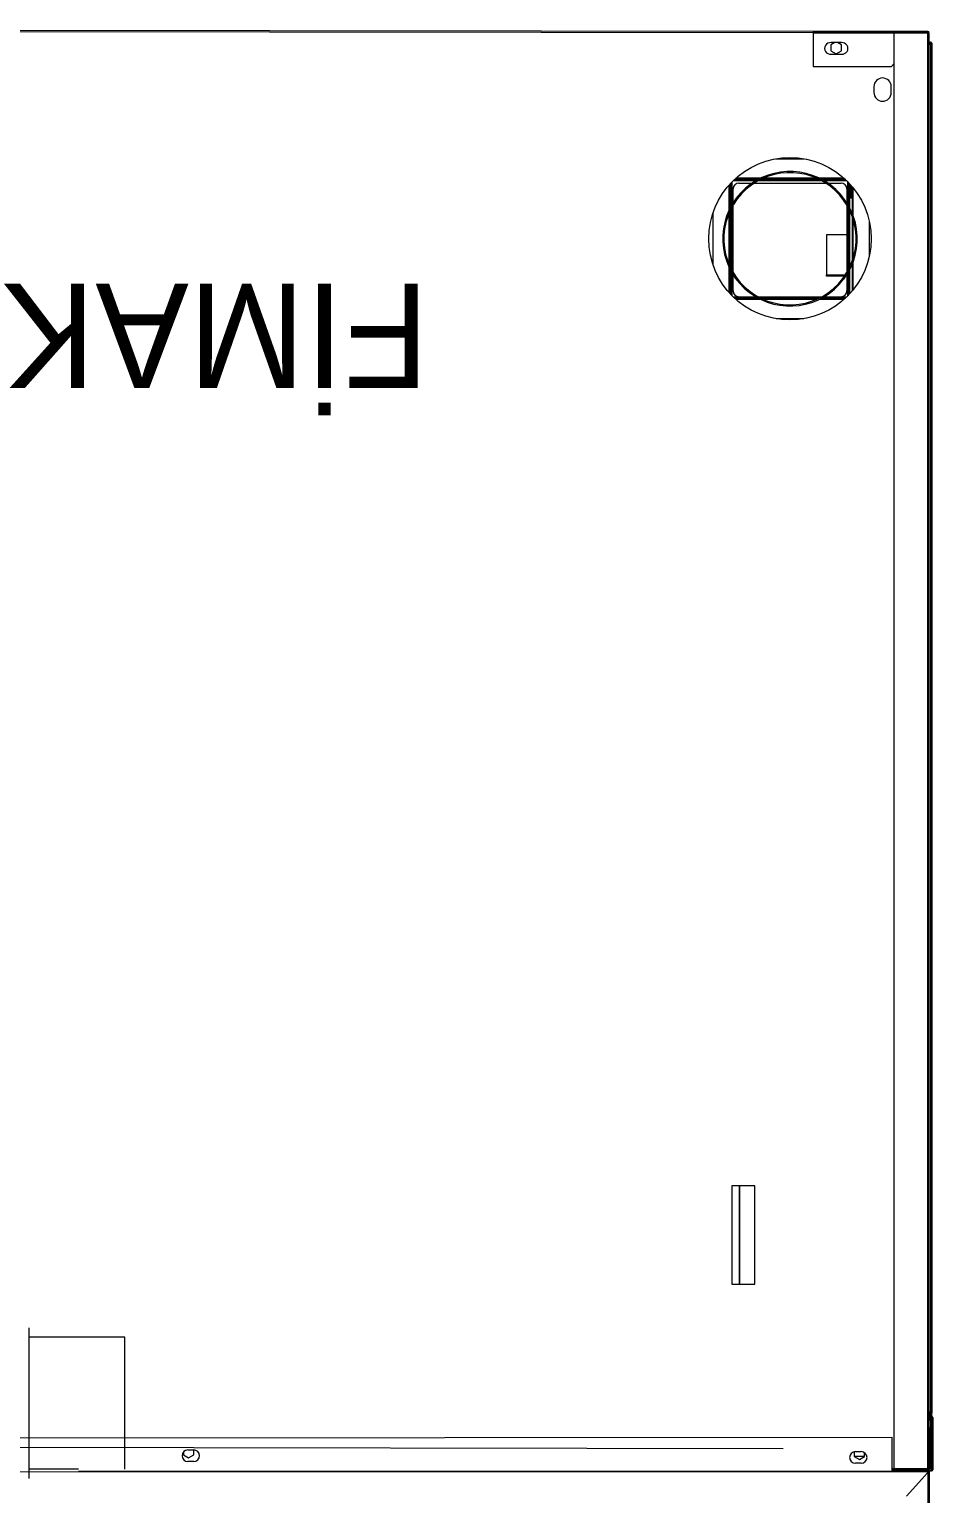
# Model space of a CAD drawing. Header units: millimetres. Extents: x 1650 to 6065, y 324 to 3836.
# Drawn here: x 3146.5 to 3224.3, y 2641.1 to 2767.4 of the extents above; entities that cross this region are included whole.
import ezdxf

# ---------------------------------------------------------------- set-up
doc = ezdxf.new("R2010")
doc.units = ezdxf.units.MM
doc.styles.get("Standard").update_dxf_attribs({"font": 'arial.ttf'})

# ---------------------------------------------------------------- blocks, each defined once
blk = doc.blocks.new('A$C26E901EB')
at = {"color": 1, "lineweight": 0}
for p, q in [((68.03, -0.1), (-68.03, 0.1)), ((68.03, -0.21), (-68.02, -0.01)), ((68.03, -0.1), (68.03, -0.2)), ((75.03, -0.1), (68.03, -0.1)), ((75.03, -0.2), (68.03, -0.2)), ((68.03, -0.2), (68.03, -0.2)), ((68.03, -0.2), (68.03, -3.1)), ((68.03, -0.2), (75.03, -0.2)), ((69.91, -1.05), (69.57, -1.24)), ((69.57, -1.24), (69.57, -1.76)), ((70.48, -1.05), (69.58, -1.05)), ((70.47, -1.24), (70.13, -1.05)), ((70.47, -1.76), (70.47, -1.24)), ((75.03, -0.1), (75.03, -0.2)), ((77.92, -0.1), (75.03, -0.1)), ((75.03, -124), (75.03, -0.2)), ((75.03, -0.2), (77.92, -0.2)), ((77.92, -0.2), (75.03, -0.2)), ((77.92, -0.2), (77.92, -0.1)), ((77.92, -0.1), (78.02, -0.1)), ((77.92, -124), (77.92, -0.2)), ((78.03, -0.2), (77.92, -0.2)), ((78.02, -0.17), (78.02, -0.1)), ((78.03, -124), (78.03, -0.2)), ((78.03, -1), (78.06, -1)), ((78.03, -1.1), (78.06, -1.1)), ((78.06, -1.11), (78.03, -1.11)), ((78.06, -1.1), (78.06, -1)), ((78.06, -1), (78.15, -1)), ((78.06, -1.1), (78.15, -1.1)), ((78.07, -1.15), (78.1, -1.15)), ((78.1, -1.15), (78.1, -1.19)), ((78.15, -1.1), (78.15, -1)), ((78.15, -1.21), (78.15, -119.11)), ((78.16, -1.11), (78.26, -1.11)), ((78.16, -1.11), (78.16, -1.21)), ((78.26, -1.11), (78.26, -1.21)), ((78.26, -1.21), (78.26, -119.11)), ((69.57, -1.76), (70.02, -2.02)), ((69.58, -2.05), (70.48, -2.05)), ((70.02, -2.02), (70.47, -1.76)), ((68.03, -3.1), (74.78, -3.1)), ((74.78, -3.1), (75.03, -2.86)), ((73.27, -4.85), (73.27, -5.35)), ((74.77, -5.35), (74.77, -4.85)), ((64.86, -11.06), (67.22, -11.06)), ((60.78, -13.34), (60.78, -15.52)), ((60.89, -13.22), (60.89, -15.29)), ((60.99, -13.12), (60.99, -15.11)), ((61.14, -13.61), (60.99, -13.61)), ((61.04, -13.06), (61.04, -13.61)), ((63.1, -12.96), (61.14, -12.96)), ((61.14, -14.86), (61.14, -13.66)), ((63.28, -12.86), (61.25, -12.86)), ((63.49, -12.75), (61.37, -12.75)), ((61.64, -13.16), (62.78, -13.16)), ((62.97, -13.16), (69.11, -13.16)), ((68.78, -12.96), (63.3, -12.96)), ((68.59, -12.86), (63.49, -12.86)), ((68.35, -12.75), (63.73, -12.75)), ((70.72, -12.75), (68.59, -12.75)), ((70.84, -12.86), (68.8, -12.86)), ((70.94, -12.96), (68.98, -12.96)), ((69.3, -13.16), (70.44, -13.16)), ((71.09, -13.61), (70.94, -13.61)), ((70.94, -13.66), (70.94, -14.86)), ((71.04, -13.61), (71.04, -13.06)), ((71.09, -13.16), (71.14, -13.16)), ((71.09, -15.11), (71.09, -13.16)), ((71.19, -15.29), (71.19, -13.22)), ((71.29, -13.61), (71.19, -13.61)), ((71.2, -13.61), (71.2, -13.23)), ((71.29, -14.46), (71.29, -13.33)), ((71.39, -14.46), (71.39, -13.45)), ((71.5, -16.01), (71.5, -13.58)), ((60.99, -14.11), (61.14, -14.11)), ((61.04, -14.11), (61.04, -15.02)), ((61.14, -20.87), (61.14, -15.05)), ((70.94, -14.11), (71.09, -14.11)), ((70.94, -15.05), (70.94, -17.63)), ((71.04, -15.02), (71.04, -14.11)), ((71.19, -14.11), (71.29, -14.11)), ((71.2, -15.31), (71.2, -14.11)), ((71.39, -14.46), (71.29, -14.46)), ((71.39, -14.46), (71.39, -15.72)), ((59.39, -15.78), (59.39, -20.15)), ((60.78, -15.77), (60.78, -20.16)), ((60.89, -15.52), (60.89, -20.41)), ((60.99, -15.32), (60.99, -20.61)), ((61.04, -15.23), (61.04, -20.7)), ((71.04, -16.59), (71.04, -15.23)), ((71.09, -20.61), (71.09, -15.32)), ((71.19, -20.41), (71.19, -15.52)), ((71.2, -20.38), (71.2, -15.54)), ((71.39, -16), (71.39, -19.93)), ((71.5, -19.6), (71.5, -16.33)), ((69.19, -17.63), (69.19, -21.1)), ((70.98, -17.63), (69.19, -17.63)), ((70.98, -20.81), (70.98, -17.63)), ((70.99, -16.59), (70.99, -20.06)), ((71.09, -16.59), (70.99, -16.59)), ((72.89, -19.4), (72.89, -16.52)), ((70.99, -20.06), (70.99, -20.79)), ((71.09, -20.06), (70.99, -20.06)), ((71.5, -22.34), (71.5, -19.92)), ((60.78, -20.41), (60.78, -22.58)), ((60.89, -20.63), (60.89, -22.7)), ((60.99, -20.82), (60.99, -22.81)), ((61.04, -20.9), (61.04, -22.86)), ((61.14, -22.46), (61.14, -21.07)), ((70.8, -21.1), (69.19, -21.1)), ((69.19, -21.18), (69.19, -21.1)), ((70.75, -21.18), (69.19, -21.18)), ((70.67, -21.46), (70.59, -21.4)), ((70.6, -21.38), (70.68, -21.44)), ((70.98, -21.18), (70.87, -21.18)), ((70.98, -21.1), (70.92, -21.1)), ((70.94, -21.18), (70.94, -22.46)), ((70.98, -21.1), (70.98, -21)), ((70.98, -21.18), (70.98, -21.1)), ((70.99, -20.99), (70.99, -21.09)), ((71.09, -21.09), (70.99, -21.09)), ((71.04, -22.86), (71.04, -21.16)), ((71.09, -22.81), (71.09, -20.82)), ((71.19, -22.7), (71.19, -20.63)), ((71.2, -22.69), (71.2, -20.61)), ((71.39, -20.2), (71.39, -22.48)), ((61.14, -22.96), (63.1, -22.96)), ((61.25, -23.06), (63.28, -23.06)), ((61.37, -23.17), (63.49, -23.17)), ((63.3, -22.96), (68.78, -22.96)), ((63.49, -23.06), (68.59, -23.06)), ((63.73, -23.17), (68.35, -23.17)), ((68.59, -23.17), (70.72, -23.17)), ((68.8, -23.06), (70.84, -23.06)), ((68.98, -22.96), (70.94, -22.96)), ((67.22, -24.86), (64.86, -24.86)), ((63.02, -99.6), (61.02, -99.6)), ((61.02, -99.6), (61.02, -108.1)), ((61.68, -108.1), (61.68, -99.6)), ((61.69, -99.6), (61.69, -108.1)), ((63.02, -108.1), (63.02, -99.6)), ((61.02, -108.1), (63.02, -108.1)), ((0.48, -124.85), (0.48, -111.85)), ((8.71, -112.65), (0.49, -112.65)), ((0.8, -112.65), (0.8, -112.63)), ((1.19, -112.65), (1.19, -112.63)), ((1.24, -112.65), (1.24, -112.63)), ((1.32, -112.63), (1.32, -112.65)), ((1.64, -112.65), (1.64, -112.63)), ((2.6, -112.65), (2.6, -112.63)), ((3.83, -112.65), (3.83, -112.63)), ((8.71, -124.05), (8.71, -112.65)), ((78.03, -119.2), (78.06, -119.2)), ((78.06, -119.21), (78.03, -119.21)), ((78.03, -119.31), (78.14, -119.31)), ((78.03, -119.43), (78.14, -119.43)), ((78.03, -119.49), (78.14, -119.49)), ((78.03, -119.59), (78.14, -119.59)), ((78.13, -119.69), (78.03, -119.69)), ((78.13, -119.81), (78.03, -119.81)), ((78.05, -119.43), (78.05, -119.49)), ((78.06, -119.21), (78.06, -119.31)), ((78.15, -119.21), (78.06, -119.21)), ((78.08, -119.69), (78.08, -119.59)), ((78.12, -119.69), (78.09, -119.59)), ((78.1, -119.21), (78.1, -119.12)), ((78.1, -119.43), (78.1, -119.49)), ((78.1, -119.49), (78.15, -119.48)), ((78.13, -119.69), (78.13, -119.81)), ((78.13, -119.69), (78.14, -119.69)), ((78.13, -119.81), (78.14, -119.81)), ((78.15, -119.31), (78.14, -119.31)), ((78.14, -119.43), (78.14, -119.31)), ((78.14, -119.43), (78.14, -123.73)), ((78.14, -119.43), (78.26, -119.43)), ((78.15, -119.21), (78.15, -119.31)), ((78.16, -119.11), (78.16, -119.2)), ((78.16, -119.2), (78.26, -119.2)), ((78.22, -119.28), (78.25, -119.28)), ((78.22, -119.34), (78.25, -119.34)), ((78.25, -119.28), (78.25, -119.23)), ((78.25, -119.28), (78.25, -119.34)), ((78.25, -119.34), (78.25, -119.39)), ((78.26, -119.11), (78.26, -119.2)), ((78.26, -119.43), (78.26, -123.73)), ((78.26, -119.59), (78.34, -119.59)), ((78.34, -119.59), (78.34, -123.89)), ((78.06, -120.45), (78.03, -120.45)), ((78.03, -120.45), (78.06, -120.45)), ((78.06, -123.85), (78.06, -120.45)), ((78.06, -120.45), (78.06, -120.45)), ((78.14, -120.69), (78.06, -120.69)), ((-55.66, -122.06), (65.44, -122.26)), ((-11.52, -121.33), (74.83, -121.28)), ((14.15, -122.38), (14.65, -122.38)), ((14.66, -122.81), (14.66, -122.38)), ((74.83, -121.28), (74.83, -124.2)), ((13.76, -122.56), (13.76, -122.81)), ((13.76, -122.81), (14.21, -123.07)), ((14.65, -123.38), (14.15, -123.38)), ((14.21, -123.07), (14.66, -122.81)), ((71.57, -122.54), (71.57, -122.96)), ((71.57, -122.91), (72.47, -122.91)), ((71.57, -122.96), (72.02, -123.22)), ((71.68, -122.53), (72.18, -122.53)), ((72.18, -123.53), (71.68, -123.53)), ((72.02, -123.22), (72.47, -122.96)), ((72.47, -122.96), (72.47, -122.63)), ((78.14, -123.73), (78.26, -123.73)), ((78.14, -123.73), (78.14, -123.85)), ((78.26, -123.73), (78.26, -123.85)), ((77.92, -124.3), (-11.52, -124.25)), ((4.71, -124.05), (0.48, -124.05)), ((75.46, -124.2), (4.71, -124.25)), ((74.83, -124.2), (8.71, -124.25)), ((75.03, -124), (74.83, -124)), ((75.42, -124.11), (74.83, -124.11)), ((74.83, -124.19), (75.42, -124.19)), ((74.83, -124.2), (74.83, -124.2)), ((77.92, -124), (75.03, -124)), ((75.03, -124.1), (75.03, -124)), ((75.03, -124), (77.92, -124)), ((75.03, -124.1), (75.45, -124.1)), ((75.42, -124.1), (75.42, -124.2)), ((75.62, -124.1), (75.45, -124.1)), ((75.62, -124.2), (75.46, -124.2)), ((75.62, -124.1), (75.62, -124.2)), ((77.92, -124.1), (75.62, -124.1)), ((77.92, -124.2), (75.62, -124.2)), ((76.07, -126.36), (77.92, -124.34)), ((77.92, -124), (78.03, -124)), ((77.92, -124.1), (77.92, -124)), ((77.92, -124), (77.92, -124)), ((77.92, -124.1), (77.92, -124.1)), ((77.92, -124.2), (77.92, -124.1)), ((77.92, -124.1), (77.92, -124.1)), ((77.93, -124.23), (77.92, -124.34)), ((77.92, -124.34), (77.92, -157.55)), ((77.93, -124.21), (78.03, -124.21)), ((77.93, -124.22), (77.93, -124.21)), ((78.03, -124.22), (77.93, -124.22)), ((77.93, -124.23), (77.93, -124.22)), ((77.93, -124.23), (78.03, -124.23)), ((77.93, -124.3), (77.93, -124.23)), ((78.02, -124.11), (77.95, -124.11)), ((78.02, -124.03), (78.02, -124.11)), ((78.02, -124.09), (78.24, -124.09)), ((78.02, -124.19), (78.24, -124.19)), ((78.06, -123.85), (78.03, -123.85)), ((78.06, -123.97), (78.03, -123.97)), ((78.03, -124), (78.03, -124)), ((78.03, -124.22), (78.03, -124.21)), ((78.03, -124.23), (78.03, -124.22)), ((78.03, -124.23), (78.03, -157.55)), ((78.06, -123.85), (78.06, -123.97)), ((78.14, -123.85), (78.06, -123.85)), ((78.14, -123.97), (78.06, -123.97)), ((78.14, -123.85), (78.26, -123.85)), ((78.14, -123.85), (78.14, -123.97)), ((78.24, -124.09), (78.24, -123.91)), ((78.24, -123.91), (78.24, -124.09)), ((78.24, -124), (78.24, -124)), ((78.24, -124.09), (78.24, -124.19)), ((78.24, -124.09), (78.34, -124.09)), ((78.25, -123.89), (78.34, -123.89)), ((78.34, -123.89), (78.34, -124.09))]:
    blk.add_line(p, q, dxfattribs=at)
blk.add_circle((66.04, -17.96), 7, dxfattribs=at)
for centre, radius, start, end in [((69.53, -1.55), 0.502, 84.5474, 275.4526), ((70.53, -1.55), 0.502, 264.5474, 95.4526), ((77.92, -0.2), 0.101, 0, 90), ((77.92, -0.2), 0.001, 360, 90), ((78.16, -1.11), 0.1, 180, 265.0438), ((74.02, -4.85), 0.75, 0, 180), ((74.02, -5.35), 0.75, 180, 0), ((66.04, -17.96), 5.8, 323.1181, 322.9173), ((66.04, -17.96), 5.7, 323.1181, 322.9173), ((61.64, -13.66), 0.5, 90, 180), ((70.44, -13.66), 0.5, 0, 90), ((70.98, -17.62), 0.00917, 264.3531, 352.9175), ((70.98, -21.09), 0.00916, 264.3303, 352.9402), ((70.99, -21.08), 0.101, 264.3505, 352.9276), ((61.64, -22.46), 0.5, 180, 270), ((70.44, -22.46), 0.5, 270, 0), ((78.16, -119.2), 0.1, 94.9562, 180), ((78.08, -119.52), 0.174, 270, 283.2577), ((78.14, -119.43), 0.12, 0, 90), ((78.14, -119.43), 0.0001, 0, 90), ((78.24, -119.59), 0.1, 0, 80.5482), ((14.15, -122.88), 0.5, 90, 270), ((14.65, -122.88), 0.5, 270, 90), ((71.68, -123.03), 0.5, 90, 270), ((72.18, -123.03), 0.5, 270, 90), ((77.92, -124), 0.101, 270, 0), ((77.92, -124), 0.001, 270, 0), ((77.92, -124.21), 0.11, 0, 90), ((77.92, -124.21), 0.01, 0, 90), ((78.14, -123.85), 0.0001, 270, 0), ((78.14, -123.85), 0.12, 270, 0), ((78.24, -124.09), 0.0001, 270, 0), ((78.24, -124.09), 0.1, 270, 0)]:
    blk.add_arc(centre, radius, start, end, dxfattribs=at)
for points, knots in [([(78.16, -1.16), (78.15, -1.16), (78.13, -1.15), (78.11, -1.15), (78.1, -1.15)], [0, 0, 0, 0, 0.416941, 1, 1, 1, 1]), ([(78.26, -1.11), (78.26, -1.1), (78.25, -1.07), (78.23, -1.04), (78.19, -1.01), (78.16, -1.01), (78.15, -1)], [0, 0, 0, 0, 0.2500057, 0.5, 0.7499943, 1, 1, 1, 1]), ([(78.16, -1.11), (78.16, -1.11), (78.16, -1.11), (78.15, -1.11), (78.15, -1.11), (78.15, -1.11), (78.15, -1.1)], [0, 0, 0, 0, 0.249985, 0.499868, 0.750015, 1, 1, 1, 1]), ([(78.15, -1.21), (78.16, -1.21), (78.19, -1.21), (78.23, -1.21), (78.25, -1.21), (78.26, -1.21), (78.26, -1.21)], [0, 0, 0, 0, 0.25, 0.499986, 0.75001, 1, 1, 1, 1]), ([(78.12, -119.69), (78.12, -119.68), (78.12, -119.68), (78.13, -119.68), (78.14, -119.68), (78.14, -119.68)], [0, 0, 0, 0, 0.4611069, 0.9518558, 1, 1, 1, 1]), ([(78.26, -119.11), (78.26, -119.11), (78.25, -119.11), (78.23, -119.11), (78.19, -119.11), (78.16, -119.11), (78.15, -119.11)], [0, 0, 0, 0, 0.24999, 0.500014, 0.75, 1, 1, 1, 1]), ([(78.15, -119.31), (78.16, -119.3), (78.19, -119.3), (78.23, -119.28), (78.25, -119.24), (78.26, -119.21), (78.26, -119.2)], [0, 0, 0, 0, 0.2500052, 0.4999893, 0.7500118, 1, 1, 1, 1]), ([(78.15, -119.21), (78.15, -119.21), (78.15, -119.21), (78.15, -119.2), (78.16, -119.2), (78.16, -119.2), (78.16, -119.2)], [0, 0, 0, 0, 0.2500131, 0.5001511, 0.7500242, 1, 1, 1, 1]), ([(78.25, -119.28), (78.25, -119.27), (78.25, -119.27), (78.24, -119.27), (78.23, -119.27)], [0, 0, 0, 0, 0.751062, 1, 1, 1, 1]), ([(78.25, -119.38), (78.25, -119.38), (78.25, -119.37), (78.25, -119.35), (78.25, -119.34)], [0, 0, 0, 0, 0.00905, 1, 1, 1, 1]), ([(78.03, -124.23), (78.02, -124.24), (78.02, -124.26), (78, -124.28), (77.96, -124.31), (77.93, -124.33), (77.92, -124.34)], [0, 0, 0, 0, 0.249996, 0.500004, 0.749994, 1, 1, 1, 1])]:
    blk.add_open_spline(points, degree=3, knots=knots, dxfattribs=at)
at = {"color": 0, "lineweight": 0, "insert": (16.55, -30.84), "char_height": 9, "width": 404.7577, "attachment_point": 2, "rotation": 180}
blk.add_mtext('{\\fNeo Sans Pro Light|b0|i0|c162|p34;FİMAK}', dxfattribs=at)

msp = doc.modelspace()

# ---------------------------------------------------------------- block references
msp.add_blockref('A$C26E901EB', (3145.979, 2767.28, 0))

doc.saveas('drawing.dxf')
